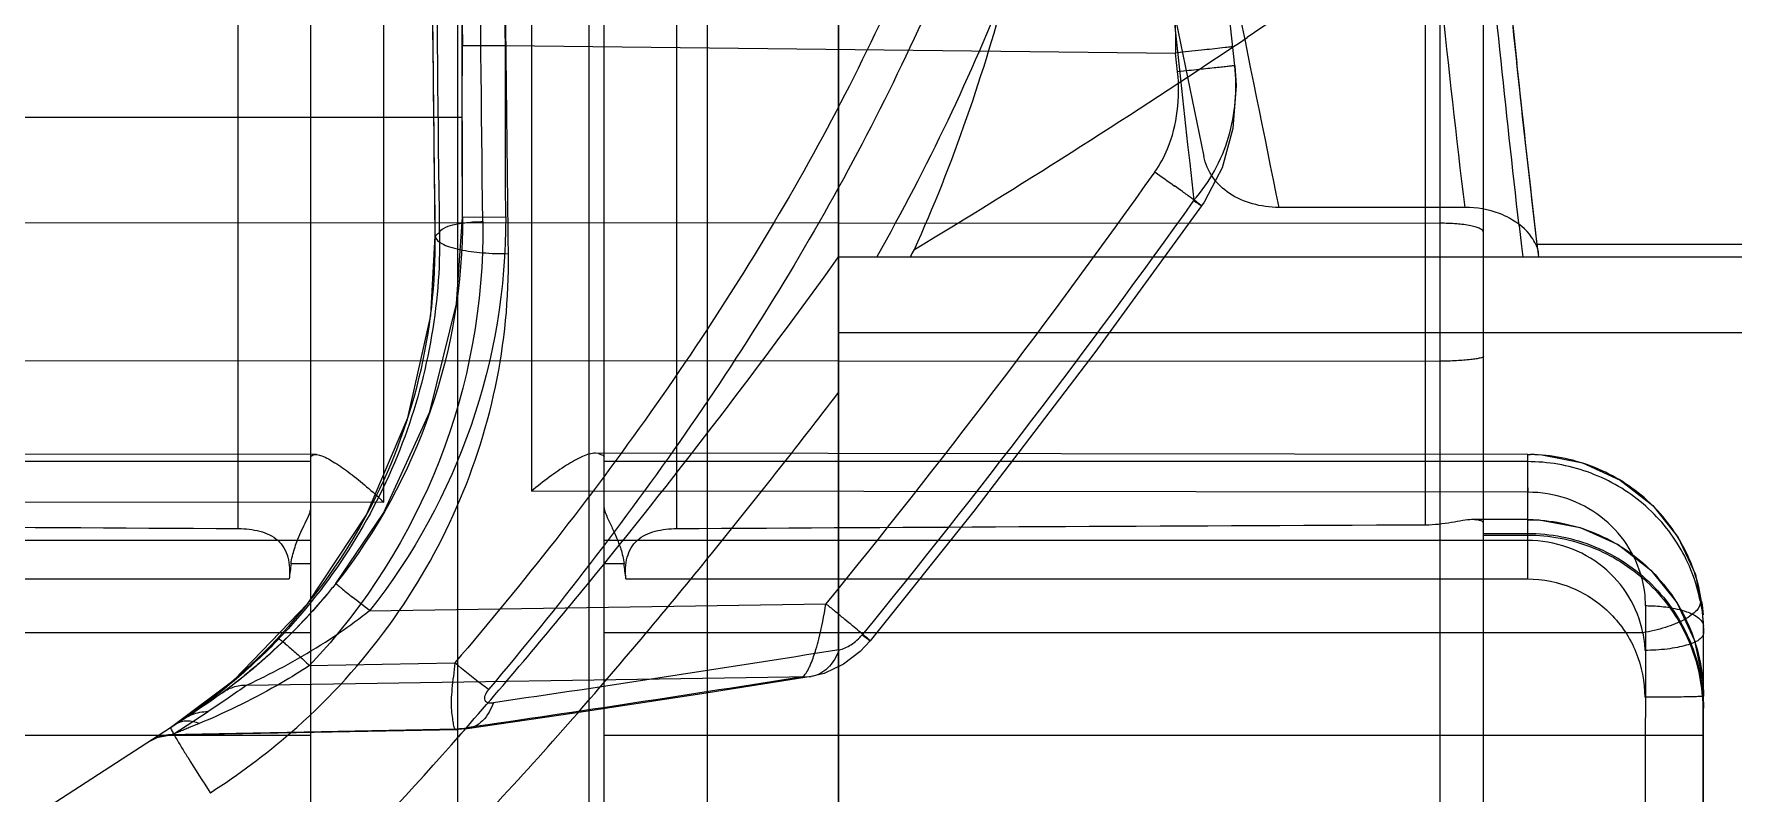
# Model space of a CAD drawing. Header units: millimetres. Extents: x 29875 to 31218, y -21313 to -20364.
# Drawn here: x 30161.11 to 30172.93, y -20678.9 to -20673.61 of the extents above; entities that cross this region are included whole.
import ezdxf

# ---------------------------------------------------------------- set-up
doc = ezdxf.new("R2010")
doc.units = ezdxf.units.MM
doc.header["$LTSCALE"] = 8
doc.layers.add('Cav-cor', color=30, linetype='Continuous')
doc.layers.add('WT', color=4, linetype='Continuous')

# ---------------------------------------------------------------- blocks, each defined once
blk = doc.blocks.new('20160903.150404')
at = {"layer": 'Cav-cor', "color": 241}
for p, q in [((0.913, 20.461), (0.913, 68.102)), ((-4.488, 16.469), (-4.488, 49.21)), ((-4.084, 26.261), (-4.084, 47.357)), ((2.652, 45.177), (2.652, 16.698)), ((1.739, 43.988), (1.739, 20.533)), ((2.138, 42.77), (2.138, 26.494)), ((3.166, 26.419), (3.166, 42.77)), ((1.632, 22.631), (1.632, 38.799)), ((3.672, 22.631), (3.672, 38.799)), ((1.126, 26.234), (1.126, 38.742)), ((4.178, 26.234), (4.178, 38.742)), ((-4.185, 28.359), (-4.185, 35.406)), ((0, 25.275), (0, 33.587)), ((-2.265, 30.171), (-2.541, 28.823)), ((-2.757, 29.455), (-2.716, 29.838)), ((-2.843, 29.649), (-2.782, 29.608)), ((-2.782, 29.608), (-2.747, 29.585)), ((-2.747, 29.585), (-2.696, 29.551)), ((-2.545, 29.565), (-2.394, 29.549)), ((2.319, 29.595), (-2.345, 29.543)), ((2.62, 29.595), (2.319, 29.595)), ((2.617, 29.672), (2.618, 29.595)), ((2.619, 29.202), (2.62, 29.595)), ((2.62, 29.595), (2.62, 29.595)), ((-2.394, 29.549), (-2.345, 29.543)), ((-2.359, 29.412), (-2.345, 29.543)), ((-2.421, 29.419), (-2.359, 29.412)), ((7.019, 29.096), (2.619, 29.096)), ((-2.668, 28.744), (-2.624, 28.66)), ((-2.378, 28.59), (-2.338, 28.618)), ((-4.359, 28.469), (-3.063, 28.469)), ((2.618, 28.402), (2.317, 28.403)), ((2.617, 28.402), (2.618, 28.402)), ((-4.735, 28.341), (-4.752, 28.199)), ((0, 28.361), (-4.185, 28.359)), ((-4.185, 27.399), (-4.185, 28.359)), ((9.489, 28.359), (0, 28.365)), ((2.807, 28.275), (2.807, 28.27)), ((-15, 28.211), (-4.851, 28.211)), ((-4.872, 28.125), (-4.87, 28.144)), ((-4.87, 28.144), (-4.862, 28.212)), ((-4.752, 28.199), (-4.761, 28.125)), ((-4.872, 28.125), (-15, 28.125)), ((-4.858, 28.125), (-4.872, 28.125)), ((-2.267, 28.125), (-4.858, 28.125)), ((0, 28.125), (-2.267, 28.125)), ((-1.884, 27.598), (-15, 27.598)), ((0, 27.598), (-1.884, 27.598)), ((0, 27.401), (-4.185, 27.399)), ((-4.185, 16.434), (-4.185, 27.399)), ((9.489, 27.399), (0, 27.403)), ((-4.794, 26.75), (1.695, 26.759)), ((-4.794, 26.752), (-4.794, 26.75)), ((-4.794, 26.75), (-4.794, 25.884)), ((1.671, 26.756), (1.692, 26.759)), ((3.636, 26.751), (13.669, 26.74)), ((3.658, 26.747), (3.641, 26.749)), ((-4.794, 26.7), (1.632, 26.7)), ((3.672, 26.7), (13.668, 26.7)), ((-4.798, 26.487), (2.138, 26.494)), ((3.166, 26.419), (13.672, 26.409)), ((-4.405, 26.299), (-4.794, 26.299)), ((-4.408, 26.299), (-4.438, 26.296)), ((-4.488, 26.201), (-4.794, 26.201)), ((-4.488, 26.189), (-4.794, 26.189)), ((-4.794, 26.151), (1.632, 26.151)), ((3.672, 26.151), (13.668, 26.151)), ((1.493, 25.99), (1.632, 25.99)), ((3.672, 25.99), (3.811, 25.99)), ((1.48, 25.884), (-4.794, 25.884)), ((13.668, 25.884), (3.824, 25.884)), ((-5.614, 25.698), (-5.61, 22.631)), ((3.264, 25.663), (0.089, 25.711)), ((-6.018, 25.556), (-6.015, 25.635)), ((-6.018, 19.35), (-6.018, 25.556)), ((-5.596, 25.509), (1.632, 25.509)), ((3.672, 25.509), (14.47, 25.509)), ((0, 15.281), (0, 25.275)), ((4.119, 25.145), (0.192, 25.204)), ((3.682, 25.281), (2.671, 25.3)), ((-6.013, 24.977), (-6.013, 19.298)), ((4.634, 24.801), (4.388, 24.961)), ((4.479, 24.96), (6.266, 23.801)), ((2.638, 24.841), (2.587, 24.848)), ((2.587, 24.841), (2.638, 24.841)), ((2.587, 24.841), (2.655, 24.836)), ((2.626, 24.808), (2.593, 24.846)), ((2.631, 24.802), (2.593, 24.846)), ((2.657, 24.835), (2.638, 24.841)), ((2.658, 24.841), (2.638, 24.841)), ((2.653, 24.835), (4.648, 24.796)), ((2.658, 24.835), (2.657, 24.835)), ((4.547, 24.803), (2.658, 24.841)), ((-6.018, 24.795), (1.632, 24.795)), ((3.672, 24.795), (14.892, 24.795)), ((4.607, 24.802), (4.547, 24.803)), ((4.634, 24.801), (4.607, 24.802)), ((4.649, 24.796), (4.634, 24.801)), ((4.744, 24.778), (4.809, 24.746))]:
    blk.add_line(p, q, dxfattribs=at)
for points in [[(2.807, 28.27), (2.83, 30.459), (2.845, 32.89), (2.851, 35.494), (2.842, 38.277), (2.815, 41.211), (2.766, 44.27), (2.698, 47.235)], [(2.618, 28.402), (2.62, 29.745), (2.622, 29.87), (2.623, 29.985), (2.625, 30.085), (2.628, 30.171), (2.631, 30.24), (2.634, 30.292)], [(-2.757, 29.455), (-2.766, 29.316), (-2.744, 29.017), (-2.668, 28.744)], [(-2.624, 28.66), (-2.544, 28.506), (-2.526, 28.48)], [(-2.526, 28.48), (-1.783, 27.46), (-0.94, 26.355), (-0.22, 25.453)], [(3.499, 25.853), (3.167, 26.341), (2.844, 27.046), (2.66, 27.798), (2.618, 28.402)], [(4.649, 24.85), (4.206, 25.182), (3.693, 25.714), (3.285, 26.329), (2.997, 27.005), (2.839, 27.716), (2.807, 28.27)], [(-4.794, 26.752), (-4.893, 26.748), (-5.177, 26.692), (-5.439, 26.572), (-5.665, 26.396), (-5.843, 26.173), (-5.962, 25.915), (-6.015, 25.635)], [(-4.794, 26.299), (-4.876, 26.296), (-5.16, 26.242), (-5.424, 26.123), (-5.652, 25.946), (-5.833, 25.719), (-5.956, 25.456), (-6.014, 25.171), (-6.018, 25.068)], [(-0.22, 25.453), (-0.151, 25.379), (-0.033, 25.29), (0.101, 25.227), (0.192, 25.204)], [(0.192, 25.205), (0.951, 25.085), (1.838, 24.95), (2.586, 24.841)], [(4.648, 24.796), (4.662, 24.795), (4.744, 24.778)]]:
    blk.add_lwpolyline(points, dxfattribs=at)
for centre, radius, start, end in [((1918.822, -359.835), 1960.719, 168.393651, 168.577535), ((-696.1, 36.54), 698.624, 359.330018, 359.714719), ((-665.58, 36.235), 668.404, 359.319439, 359.71912), ((1878.512, -175.417), 1892.006, 173.685783, 173.812226), ((-490.367, 34.435), 492.705, 359.26878, 359.64822), ((-49.96, 29.347), 52.578, 0.3532, 1.7241), ((-122.99, 42.061), 118.938, 353.3131, 354.5691), ((-137.551, 43.458), 133.673, 353.50647, 354.56351), ((27.691, 75.047), 54.71, 233.9845, 236.0757), ((-131.823, 42.925), 127.812, 353.95823, 354.27514), ((31.87, 29.109), 34.218, 178.8356, 179.2726), ((4.184, 91.79), 62.588, 263.69431, 263.82836), ((-306.648, 29.576), 308.967, 359.78258, 0.00352), ((-62.867, 29.203), 65.486, 0.01158, 0.34336), ((-107.951, 40.381), 103.805, 353.26774, 353.96798), ((28.545, 76.322), 56.245, 236.2584, 238.8813), ((-46.766, 29.197), 49.385, 359.8818, 0.0217), ((-302.674, 29.558), 305.294, 359.783, 359.91319), ((18.735, -0.665), 36.077, 125.4726, 125.7401), ((45.116, 62.384), 58.072, 215.43339, 219.16211), ((45.215, 62.523), 58.569, 215.49393, 219.21288), ((6.707, 28.386), 4.39, 179.7832, 218.3515), ((6.701, 28.387), 4.084, 179.7911, 218.3731), ((6.892, 28.314), 4.416, 179.2637, 223.3825), ((-1.871, 21.443), 8.279, 55.5982, 55.8551), ((-4.643, 28.117), 0.229, 164.5369, 173.1696), ((-4.628, 28.112), 0.244, 156.2474, 164.504), ((13.202, 35.645), 15.628, 208.5716, 208.7613), ((-4.793, 25.497), 1.252, 90.0379, 91.0158), ((-4.848, 25.698), 0.765, 165.7785, 179.968), ((6.674, 28.367), 4.05, 218.3828, 219.6891), ((6.704, 28.389), 4.087, 219.6634, 237.0266), ((6.685, 28.383), 4.068, 219.7665, 227.9174), ((-4.849, 25.555), 1.169, 171.5131, 176.0894), ((-4.855, 25.507), 1.163, 169.1189, 173.7146), ((-11.646, 44.513), 24.034, 308.3444, 308.7078), ((5.572, 28.591), 3.729, 231.7552, 235.8042), ((-4.847, 25.506), 1.171, 173.7179, 180.003), ((-5.073, 25.387), 0.537, 166.898, 179.9789), ((6.885, 28.33), 4.139, 223.7972, 226.695), ((24.029, 174.278), 150.814, 260.83101, 261.75538), ((6.757, 28.462), 4.176, 227.9054, 229.6995), ((6.829, 28.271), 4.057, 226.6922, 231.5777), ((24.904, 179.5), 156.254, 260.92159, 261.78873), ((6.78, 28.489), 4.211, 229.7024, 231.223), ((-4.814, 24.977), 1.2, 175.7408, 179.9945), ((7.875, 30.329), 6.401, 234.0793, 235.4846), ((7.878, 30.039), 6.111, 234.1169, 235.5037), ((6.76, 28.186), 3.947, 231.5925, 235.4406), ((-5.688, 37.437), 12.376, 269.0255, 269.6383), ((-5.613, 46.556), 21.495, 269.593, 270.0092), ((7.793, 30.21), 6.257, 235.4806, 237.026), ((4.393, 24.669), 0.292, 79.7269, 90.8875), ((7.838, 29.982), 6.041, 235.5042, 235.9316), ((7.792, 29.913), 5.958, 235.9307, 237.0254), ((6.708, 28.112), 3.857, 235.4579, 237.0186), ((25.768, 45.167), 30.822, 221.3392, 221.4857), ((6.84, 28.275), 4.599, 228.856, 237.5448), ((3.526, 25.424), 1.264, 330.4058, 331.0334), ((4.639, 24.51), 0.292, 79.7173, 90.8872)]:
    blk.add_arc(centre, radius, start, end, dxfattribs=at)
for centre, major_axis, ratio, start_param, end_param in [((2.142, 26.733), (0.51, 0), 0.115908, 2.745556, 3.141593), ((3.162, 26.733), (0.51, 0), 0.115908, 0, 0.235959), ((-28.426, 25.891), (46.752, 0.046), 0.008672, 0.886522, 1.023158), ((33.73, 25.891), (46.752, -0.046), 0.008672, 2.118435, 2.25507), ((1.122, 28.683), (0, 3.929), 0.129799, 3.919461, 3.957466), ((4.182, 28.683), (0, 3.929), 0.129799, 2.32572, 2.363724)]:
    blk.add_ellipse(centre, major_axis=major_axis, ratio=ratio, start_param=start_param, end_param=end_param, dxfattribs=at)
for points, knots in [([(2.807, 28.275), (2.826, 29.799), (2.851, 32.89), (2.853, 37.596), (2.807, 42.391), (2.741, 45.619), (2.698, 47.232)], [0, 0, 0, 0, 0.241165, 0.489186, 0.744559, 1, 1, 1, 1]), ([(-4.359, 28.469), (-4.241, 29.447), (-4.036, 31.444), (-3.862, 33.444), (-3.78, 34.464)], [0, 0, 0, 0, 0.490641, 1, 1, 1, 1]), ([(-1.493, 32.79), (-1.253, 32.134), (-0.9, 31.144), (-0.346, 29.849), (0.136, 28.889), (0.69, 27.952), (1.506, 26.731), (2.191, 25.861), (2.671, 25.3)], [0, 0, 0, 0, 0.242735, 0.365257, 0.489631, 0.61585, 0.743289, 1, 1, 1, 1]), ([(-1.756, 32.745), (-1.509, 32.08), (-1.149, 31.075), (-0.59, 29.758), (-0.107, 28.78), (0.446, 27.823), (1.265, 26.577), (1.952, 25.688), (2.436, 25.115)], [0, 0, 0, 0, 0.24278, 0.365328, 0.489717, 0.615923, 0.743342, 1, 1, 1, 1]), ([(2.62, 29.595), (2.62, 29.739), (2.621, 29.943), (2.628, 30.188), (2.632, 30.289), (2.635, 30.331)], [0, 0, 0, 0, 0.590354, 0.827487, 1, 1, 1, 1]), ([(-1.181, 30.037), (-1.049, 29.713), (-0.768, 29.063), (-0.44, 28.435), (-0.265, 28.125)], [0, 0, 0, 0, 0.495759, 1, 1, 1, 1]), ([(-1.181, 30.036), (-1.094, 29.718), (-0.903, 29.086), (-0.66, 28.471), (-0.523, 28.17)], [0, 0, 0, 0, 0.498564, 1, 1, 1, 1]), ([(2.319, 29.595), (2.32, 29.685), (2.323, 29.838), (2.329, 29.992), (2.335, 30.054)], [0, 0, 0, 0, 0.590315, 1, 1, 1, 1]), ([(-2.743, 29.587), (-2.743, 29.587), (-2.741, 29.587), (-2.74, 29.586), (-2.735, 29.586), (-2.726, 29.585), (-2.711, 29.583), (-2.698, 29.582), (-2.69, 29.581)], [0, 0, 0, 0, 0.016313, 0.064805, 0.144921, 0.256095, 0.569342, 1, 1, 1, 1]), ([(-2.47, 28.517), (-2.582, 28.642), (-2.747, 28.947), (-2.775, 29.29), (-2.757, 29.455)], [0, 0, 0, 0, 0.501993, 1, 1, 1, 1]), ([(-2.757, 29.455), (-2.757, 29.455), (-2.754, 29.456), (-2.751, 29.454), (-2.742, 29.454), (-2.732, 29.452), (-2.718, 29.451), (-2.695, 29.448), (-2.659, 29.444), (-2.61, 29.439), (-2.552, 29.433), (-2.488, 29.426), (-2.444, 29.421), (-2.421, 29.419)], [0, 0, 0, 0, 0.004688, 0.018592, 0.041495, 0.073175, 0.113412, 0.161984, 0.282789, 0.431711, 0.604497, 0.796251, 1, 1, 1, 1]), ([(-2.201, 28.717), (-2.236, 28.766), (-2.351, 28.979), (-2.378, 29.233), (-2.359, 29.412)], [0, 0, 0, 0, 0.251555, 1, 1, 1, 1]), ([(-3.063, 28.469), (-3.001, 28.469), (-2.881, 28.485), (-2.719, 28.556), (-2.595, 28.671), (-2.552, 28.772), (-2.541, 28.823)], [0, 0, 0, 0, 0.271398, 0.529461, 0.769788, 1, 1, 1, 1]), ([(-2.526, 28.48), (-2.526, 28.48), (-2.525, 28.481), (-2.524, 28.482), (-2.52, 28.485), (-2.514, 28.49), (-2.503, 28.498), (-2.486, 28.511), (-2.464, 28.527), (-2.428, 28.553), (-2.398, 28.575), (-2.378, 28.59)], [0, 0, 0, 0, 0.004484, 0.017256, 0.038388, 0.067851, 0.151481, 0.266645, 0.411337, 0.583537, 1, 1, 1, 1]), ([(-2.47, 28.517), (-2.478, 28.511), (-2.492, 28.502), (-2.508, 28.491), (-2.517, 28.485), (-2.522, 28.482), (-2.524, 28.481), (-2.526, 28.479), (-2.526, 28.48)], [0, 0, 0, 0, 0.427776, 0.742254, 0.854369, 0.935003, 0.983423, 1, 1, 1, 1]), ([(-4.851, 28.211), (-4.844, 28.229), (-4.8, 28.304), (-4.728, 28.361), (-4.668, 28.393)], [0, 0, 0, 0, 0.224481, 1, 1, 1, 1]), ([(-4.668, 28.393), (-4.646, 28.406), (-4.549, 28.45), (-4.44, 28.469), (-4.359, 28.469)], [0, 0, 0, 0, 0.240589, 1, 1, 1, 1]), ([(-4.488, 28.297), (-4.488, 28.308), (-4.465, 28.322), (-4.435, 28.332), (-4.379, 28.346), (-4.296, 28.356), (-4.223, 28.358), (-4.185, 28.359)], [0, 0, 0, 0, 0.103554, 0.197936, 0.320169, 0.63312, 1, 1, 1, 1]), ([(2.777, 28.296), (2.775, 28.308), (2.74, 28.332), (2.677, 28.35), (2.584, 28.366), (2.514, 28.37), (2.476, 28.37)], [0, 0, 0, 0, 0.118317, 0.337433, 0.644586, 1, 1, 1, 1]), ([(2.807, 28.27), (2.807, 28.247), (2.764, 28.215), (2.704, 28.192), (2.66, 28.181), (2.636, 28.176)], [0, 0, 0, 0, 0.341115, 0.631191, 1, 1, 1, 1]), ([(2.777, 28.296), (2.773, 28.04), (2.817, 27.522), (3.031, 26.771), (3.39, 26.07), (3.716, 25.655), (3.898, 25.466)], [0, 0, 0, 0, 0.246534, 0.496032, 0.747479, 1, 1, 1, 1]), ([(4.649, 24.85), (4.363, 25.036), (3.836, 25.48), (3.241, 26.319), (2.878, 27.271), (2.803, 27.943), (2.807, 28.275)], [0, 0, 0, 0, 0.252737, 0.504656, 0.754396, 1, 1, 1, 1]), ([(3.814, 24.812), (3.575, 25.02), (3.14, 25.489), (2.652, 26.31), (2.355, 27.21), (2.294, 27.837), (2.298, 28.147)], [0, 0, 0, 0, 0.252392, 0.503872, 0.753477, 1, 1, 1, 1]), ([(2.636, 28.176), (2.584, 28.165), (2.471, 28.15), (2.358, 28.147), (2.298, 28.147)], [0, 0, 0, 0, 0.467695, 1, 1, 1, 1]), ([(2.593, 24.846), (2.286, 25.196), (1.384, 26.271), (0.538, 27.376), (0, 28.125)], [0, 0, 0, 0, 0.332354, 1, 1, 1, 1]), ([(-4.488, 27.434), (-4.488, 27.431), (-4.479, 27.424), (-4.462, 27.42), (-4.434, 27.414), (-4.379, 27.407), (-4.295, 27.401), (-4.223, 27.399), (-4.185, 27.399)], [0, 0, 0, 0, 0.028674, 0.088162, 0.180847, 0.303903, 0.62336, 1, 1, 1, 1]), ([(1.816, 24.951), (1.499, 25.314), (0.883, 26.049), (0.29, 26.803), (0, 27.182)], [0, 0, 0, 0, 0.502743, 1, 1, 1, 1]), ([(-6.005, 25.727), (-5.985, 25.865), (-5.892, 26.136), (-5.62, 26.47), (-5.246, 26.692), (-4.959, 26.747), (-4.815, 26.75)], [0, 0, 0, 0, 0.245918, 0.494506, 0.746232, 1, 1, 1, 1]), ([(-4.798, 26.487), (-4.797, 26.522), (-4.797, 26.584), (-4.797, 26.657), (-4.796, 26.704), (-4.796, 26.727), (-4.795, 26.742), (-4.795, 26.75), (-4.795, 26.752)], [0, 0, 0, 0, 0.39367, 0.708988, 0.827551, 0.916747, 0.9745, 1, 1, 1, 1]), ([(1.693, 26.759), (1.707, 26.759), (1.738, 26.753), (1.806, 26.727), (1.9, 26.673), (2.018, 26.591), (2.097, 26.528), (2.138, 26.494)], [0, 0, 0, 0, 0.080991, 0.179698, 0.419132, 0.697487, 1, 1, 1, 1]), ([(3.597, 26.74), (3.565, 26.728), (3.497, 26.689), (3.394, 26.616), (3.281, 26.524), (3.205, 26.456), (3.166, 26.419)], [0, 0, 0, 0, 0.189249, 0.430239, 0.704446, 1, 1, 1, 1]), ([(3.64, 26.75), (3.637, 26.75), (3.622, 26.749), (3.608, 26.744), (3.597, 26.74)], [0, 0, 0, 0, 0.211651, 1, 1, 1, 1]), ([(-5.997, 25.726), (-5.971, 25.861), (-5.87, 26.124), (-5.592, 26.443), (-5.219, 26.651), (-4.935, 26.7), (-4.794, 26.7)], [0, 0, 0, 0, 0.245899, 0.494524, 0.746267, 1, 1, 1, 1]), ([(-5.59, 25.886), (-5.569, 25.97), (-5.496, 26.133), (-5.312, 26.329), (-5.071, 26.457), (-4.888, 26.487), (-4.798, 26.487)], [0, 0, 0, 0, 0.243274, 0.491222, 0.744103, 1, 1, 1, 1]), ([(1.632, 26.379), (1.632, 26.374), (1.629, 26.361), (1.618, 26.329), (1.594, 26.278), (1.56, 26.206), (1.538, 26.152), (1.527, 26.123)], [0, 0, 0, 0, 0.057772, 0.140162, 0.369429, 0.663398, 1, 1, 1, 1]), ([(3.712, 26.273), (3.702, 26.294), (3.688, 26.323), (3.675, 26.359), (3.672, 26.373), (3.672, 26.379)], [0, 0, 0, 0, 0.623234, 0.846194, 1, 1, 1, 1]), ([(-4.794, 26.296), (-4.953, 26.296), (-5.276, 26.232), (-5.683, 25.958), (-5.955, 25.55), (-6.018, 25.227), (-6.018, 25.068)], [0, 0, 0, 0, 0.249864, 0.499889, 0.749972, 1, 1, 1, 1]), ([(-4.488, 26.274), (-4.488, 26.275), (-4.486, 26.281), (-4.48, 26.284), (-4.475, 26.286)], [0, 0, 0, 0, 0.167936, 1, 1, 1, 1]), ([(-4.475, 26.286), (-4.473, 26.287), (-4.461, 26.291), (-4.448, 26.294), (-4.438, 26.296)], [0, 0, 0, 0, 0.196986, 1, 1, 1, 1]), ([(-4.084, 26.261), (-4.145, 26.261), (-4.232, 26.272), (-4.338, 26.292), (-4.386, 26.299), (-4.408, 26.299)], [0, 0, 0, 0, 0.560311, 0.801537, 1, 1, 1, 1]), ([(3.787, 26.093), (3.782, 26.11), (3.76, 26.171), (3.732, 26.23), (3.712, 26.273)], [0, 0, 0, 0, 0.272382, 1, 1, 1, 1]), ([(-4.794, 26.201), (-4.953, 26.201), (-5.275, 26.137), (-5.681, 25.867), (-5.954, 25.463), (-6.018, 25.143), (-6.018, 24.984)], [0, 0, 0, 0, 0.250657, 0.501019, 0.75078, 1, 1, 1, 1]), ([(-4.794, 26.189), (-4.945, 26.189), (-5.25, 26.132), (-5.643, 25.886), (-5.919, 25.515), (-5.999, 25.216), (-6.01, 25.066)], [0, 0, 0, 0, 0.250701, 0.500965, 0.75066, 1, 1, 1, 1]), ([(-5.596, 25.509), (-5.579, 25.597), (-5.512, 25.77), (-5.327, 25.981), (-5.078, 26.119), (-4.889, 26.151), (-4.794, 26.151)], [0, 0, 0, 0, 0.243081, 0.490705, 0.743616, 1, 1, 1, 1]), ([(1.48, 25.884), (1.483, 25.909), (1.485, 25.96), (1.474, 26.034), (1.447, 26.101), (1.388, 26.174), (1.274, 26.225), (1.177, 26.234), (1.126, 26.234)], [0, 0, 0, 0, 0.132654, 0.261494, 0.383244, 0.500001, 0.738774, 1, 1, 1, 1]), ([(4.178, 26.234), (4.127, 26.234), (4.03, 26.225), (3.916, 26.174), (3.857, 26.101), (3.83, 26.034), (3.819, 25.96), (3.821, 25.909), (3.824, 25.884)], [0, 0, 0, 0, 0.261194, 0.499995, 0.616801, 0.738557, 0.867369, 1, 1, 1, 1]), ([(1.527, 26.123), (1.523, 26.113), (1.508, 26.07), (1.498, 26.025), (1.493, 25.99)], [0, 0, 0, 0, 0.24431, 1, 1, 1, 1]), ([(-4.794, 25.884), (-4.9, 25.884), (-5.116, 25.84), (-5.387, 25.656), (-5.568, 25.383), (-5.61, 25.167), (-5.61, 25.061)], [0, 0, 0, 0, 0.249829, 0.49984, 0.749941, 1, 1, 1, 1]), ([(3.469, 25.827), (3.464, 25.823), (3.435, 25.799), (3.407, 25.776), (3.383, 25.758)], [0, 0, 0, 0, 0.197035, 1, 1, 1, 1]), ([(3.499, 25.853), (3.499, 25.852), (3.498, 25.852), (3.497, 25.851), (3.494, 25.848), (3.49, 25.844), (3.481, 25.837), (3.474, 25.831), (3.469, 25.827)], [0, 0, 0, 0, 0.01717, 0.065842, 0.145924, 0.256947, 0.569739, 1, 1, 1, 1]), ([(-5.997, 25.726), (-6, 25.704), (-5.977, 25.667), (-5.934, 25.63), (-5.862, 25.586), (-5.749, 25.542), (-5.649, 25.518), (-5.596, 25.509)], [0, 0, 0, 0, 0.137685, 0.238219, 0.360864, 0.660627, 1, 1, 1, 1]), ([(-5.77, 25.687), (-5.814, 25.68), (-5.89, 25.664), (-5.962, 25.631), (-5.987, 25.61)], [0, 0, 0, 0, 0.576449, 1, 1, 1, 1]), ([(-5.614, 25.698), (-5.627, 25.698), (-5.679, 25.697), (-5.732, 25.693), (-5.77, 25.687)], [0, 0, 0, 0, 0.254791, 1, 1, 1, 1]), ([(-0.22, 25.453), (-0.221, 25.453), (-0.217, 25.455), (-0.215, 25.459), (-0.207, 25.466), (-0.197, 25.474), (-0.184, 25.485), (-0.162, 25.504), (-0.128, 25.532), (-0.082, 25.57), (-0.029, 25.614), (0.029, 25.662), (0.068, 25.694), (0.089, 25.711)], [0, 0, 0, 0, 0.004925, 0.019286, 0.043076, 0.076112, 0.117981, 0.168244, 0.292161, 0.443417, 0.616462, 0.804794, 1, 1, 1, 1]), ([(0.158, 25.394), (0.151, 25.417), (0.122, 25.522), (0.102, 25.628), (0.089, 25.711)], [0, 0, 0, 0, 0.226719, 1, 1, 1, 1]), ([(-5.987, 25.61), (-5.992, 25.606), (-6.007, 25.591), (-6.018, 25.57), (-6.018, 25.556)], [0, 0, 0, 0, 0.29526, 1, 1, 1, 1]), ([(-6.018, 25.506), (-6.018, 25.487), (-5.991, 25.459), (-5.947, 25.438), (-5.896, 25.42), (-5.834, 25.406), (-5.738, 25.391), (-5.662, 25.387), (-5.61, 25.387)], [0, 0, 0, 0, 0.124031, 0.220956, 0.34237, 0.485772, 0.646969, 1, 1, 1, 1]), ([(-0.164, 25.495), (-0.172, 25.489), (-0.186, 25.478), (-0.202, 25.466), (-0.211, 25.459), (-0.216, 25.455), (-0.218, 25.454), (-0.22, 25.453), (-0.22, 25.453)], [0, 0, 0, 0, 0.426841, 0.741265, 0.853529, 0.934351, 0.983034, 1, 1, 1, 1]), ([(-0.003, 25.391), (-0.032, 25.396), (-0.092, 25.426), (-0.142, 25.468), (-0.164, 25.495)], [0, 0, 0, 0, 0.46023, 1, 1, 1, 1]), ([(4.119, 25.145), (4.079, 25.164), (3.857, 25.271), (3.643, 25.394), (3.477, 25.507)], [0, 0, 0, 0, 0.182333, 1, 1, 1, 1]), ([(3.898, 25.466), (3.897, 25.467), (3.895, 25.466), (3.888, 25.462), (3.875, 25.453), (3.855, 25.437), (3.829, 25.415), (3.797, 25.387), (3.747, 25.342), (3.709, 25.306), (3.682, 25.281)], [0, 0, 0, 0, 0.007578, 0.023356, 0.080985, 0.172452, 0.295089, 0.444649, 0.616558, 1, 1, 1, 1]), ([(-0.003, 25.391), (0.014, 25.344), (0.052, 25.278), (0.129, 25.222), (0.171, 25.208), (0.192, 25.205)], [0, 0, 0, 0, 0.533878, 0.772404, 1, 1, 1, 1]), ([(0.204, 25.269), (0.2, 25.278), (0.182, 25.319), (0.168, 25.361), (0.158, 25.394)], [0, 0, 0, 0, 0.21457, 1, 1, 1, 1]), ([(0.249, 25.204), (0.24, 25.21), (0.223, 25.231), (0.211, 25.255), (0.204, 25.269)], [0, 0, 0, 0, 0.404866, 1, 1, 1, 1]), ([(2.436, 25.115), (2.452, 25.126), (2.532, 25.186), (2.609, 25.249), (2.671, 25.3)], [0, 0, 0, 0, 0.199377, 1, 1, 1, 1]), ([(2.671, 25.3), (2.674, 25.269), (2.681, 25.209), (2.691, 25.122), (2.697, 25.043), (2.697, 24.973), (2.689, 24.917), (2.683, 24.879), (2.679, 24.856), (2.675, 24.844), (2.667, 24.837), (2.66, 24.835), (2.656, 24.835)], [0, 0, 0, 0, 0.193425, 0.377896, 0.546203, 0.692178, 0.811725, 0.900609, 0.932633, 0.957233, 0.978043, 1, 1, 1, 1]), ([(3.682, 25.281), (3.745, 25.24), (3.991, 25.088), (4.252, 24.96), (4.45, 24.878)], [0, 0, 0, 0, 0.259297, 1, 1, 1, 1]), ([(4.296, 25.088), (4.288, 25.094), (4.236, 25.132), (4.185, 25.172), (4.143, 25.206)], [0, 0, 0, 0, 0.155791, 1, 1, 1, 1]), ([(-6.018, 25.068), (-6.018, 25.067), (-6.013, 25.067), (-6.011, 25.067), (-6.009, 25.067)], [0, 0, 0, 0, 0.260471, 1, 1, 1, 1]), ([(-6.009, 25.067), (-6.008, 25.066), (-6, 25.066), (-5.993, 25.065), (-5.987, 25.065)], [0, 0, 0, 0, 0.193928, 1, 1, 1, 1]), ([(2.436, 25.115), (2.446, 25.102), (2.462, 25.081), (2.468, 25.043), (2.452, 25.027), (2.431, 25.02), (2.414, 25.021), (2.402, 25.023)], [0, 0, 0, 0, 0.320933, 0.56325, 0.662602, 0.766157, 1, 1, 1, 1]), ([(4.296, 25.088), (4.271, 25.107), (4.214, 25.136), (4.151, 25.146), (4.119, 25.145)], [0, 0, 0, 0, 0.498557, 1, 1, 1, 1]), ([(-6.013, 24.977), (-6.014, 24.978), (-6.016, 24.98), (-6.018, 24.982), (-6.018, 24.984)], [0, 0, 0, 0, 0.313483, 1, 1, 1, 1]), ([(-5.987, 25.065), (-5.981, 25.065), (-5.952, 25.064), (-5.922, 25.063), (-5.898, 25.063)], [0, 0, 0, 0, 0.193818, 1, 1, 1, 1]), ([(7.25, 20.585), (6.961, 20.717), (6.402, 21), (5.363, 21.639), (4.193, 22.533), (2.942, 23.708), (2.181, 24.534), (1.816, 24.951)], [0, 0, 0, 0, 0.135796, 0.267392, 0.520343, 0.763435, 1, 1, 1, 1]), ([(2.402, 25.023), (2.418, 24.977), (2.454, 24.912), (2.526, 24.857), (2.567, 24.844), (2.586, 24.841)], [0, 0, 0, 0, 0.541251, 0.777379, 1, 1, 1, 1]), ([(4.608, 24.877), (4.587, 24.89), (4.531, 24.905), (4.477, 24.89), (4.45, 24.878)], [0, 0, 0, 0, 0.461464, 1, 1, 1, 1]), ([(4.45, 24.878), (4.473, 24.869), (4.507, 24.855), (4.551, 24.836), (4.581, 24.824), (4.606, 24.813), (4.63, 24.804), (4.636, 24.8), (4.65, 24.795), (4.648, 24.796)], [0, 0, 0, 0, 0.351774, 0.515221, 0.666597, 0.799233, 0.905218, 0.975628, 1, 1, 1, 1]), ([(4.649, 24.85), (4.65, 24.85), (4.648, 24.845), (4.646, 24.839), (4.639, 24.826), (4.635, 24.818), (4.632, 24.812)], [0, 0, 0, 0, 0.07272, 0.262655, 0.572312, 1, 1, 1, 1]), ([(4.573, 24.712), (4.558, 24.689), (4.493, 24.582), (4.425, 24.476), (4.372, 24.394)], [0, 0, 0, 0, 0.216094, 1, 1, 1, 1]), ([(4.625, 24.8), (4.622, 24.794), (4.604, 24.764), (4.587, 24.735), (4.573, 24.712)], [0, 0, 0, 0, 0.206428, 1, 1, 1, 1])]:
    blk.add_open_spline(points, degree=3, knots=knots, dxfattribs=at)
for points in [[(3.811, 25.99), (3.806, 26.025), (3.798, 26.06), (3.787, 26.093)], [(4.549, 24.915), (4.518, 24.935), (4.482, 24.95), (4.445, 24.956)], [(7.191, 20.988), (5.467, 21.884), (3.979, 23.271), (2.631, 24.802)], [(4.796, 24.755), (4.764, 24.776), (4.728, 24.79), (4.691, 24.797)]]:
    blk.add_open_spline(points, degree=3, dxfattribs=at)

msp = doc.modelspace()

# ---------------------------------------------------------------- linework, layer by layer
at = {"layer": 'Cav-cor', "color": 241}
msp.add_line((30166.706, -20512.239), (30166.706, -20722.239), dxfattribs=at)

# ---------------------------------------------------------------- block references
at = {"layer": 'WT', "xscale": -1}
msp.add_blockref('20160903.150404', (30166.706, -20703.29), dxfattribs=at)

doc.saveas('drawing.dxf')
